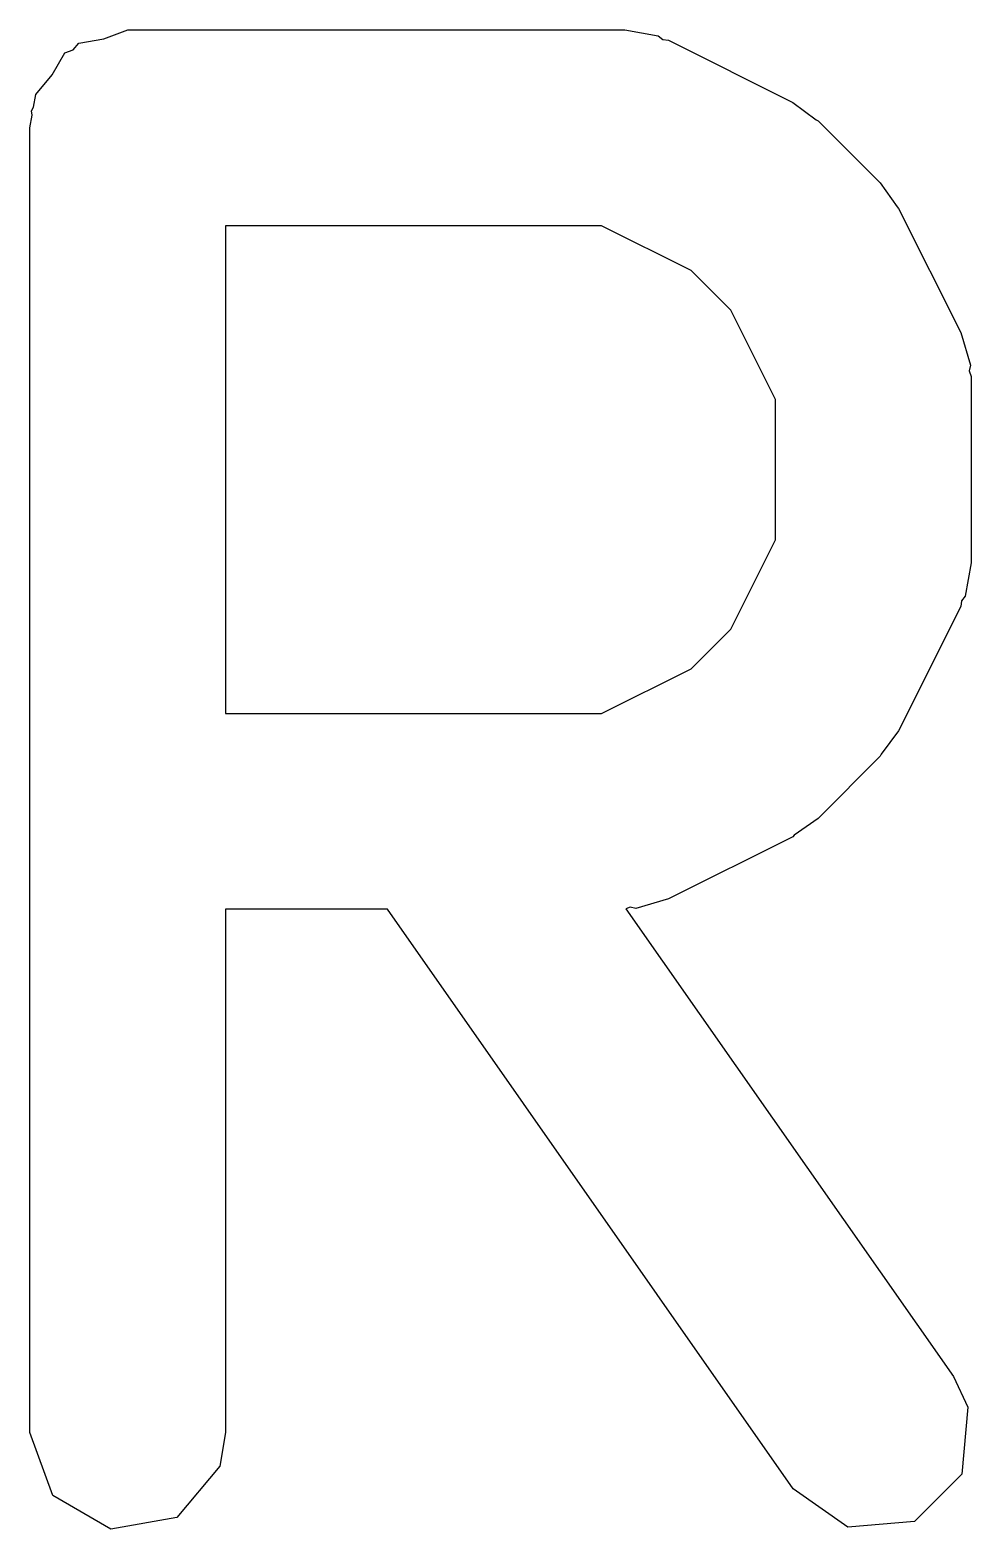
# Model space of a CAD drawing. Extents: x 12.5 to 77.2, y -61.8 to -12.1.
# Drawn here: x 40.011 to 40.733, y -34.717 to -33.568 of the extents above; entities that cross this region are included whole.
import ezdxf

# ---------------------------------------------------------------- set-up
doc = ezdxf.new("R2010")
doc.units = 0
doc.layers.add('BLACK', color=7, linetype='CONTINUOUS')

msp = doc.modelspace()

# ---------------------------------------------------------------- linework, layer by layer
at = {"layer": 'BLACK', "linetype": 'CONTINUOUS'}
for p, q in [((40.067805, -33.574882), (40.086114, -33.568219)), ((40.086114, -33.568219), (40.467066, -33.568219)), ((40.467066, -33.568219), (40.492718, -33.572742)), ((40.044263, -33.583451), (40.048614, -33.578267)), ((40.048614, -33.578267), (40.067805, -33.574882)), ((40.492718, -33.572742), (40.496153, -33.575624)), ((40.496153, -33.575624), (40.500607, -33.576137)), ((40.500607, -33.576137), (40.595845, -33.623756)), ((40.028162, -33.602639), (40.037905, -33.585766)), ((40.037905, -33.585766), (40.044263, -33.583451)), ((40.015637, -33.617567), (40.028162, -33.602639)), ((40.013919, -33.627309), (40.015637, -33.617567)), ((40.595845, -33.623756), (40.613855, -33.637114)), ((40.011114, -33.643219), (40.012831, -33.633477)), ((40.012253, -33.630195), (40.013919, -33.627309)), ((40.012831, -33.633477), (40.012253, -33.630195)), ((40.613855, -33.637114), (40.615337, -33.637805)), ((40.615337, -33.637805), (40.662956, -33.685424)), ((40.011114, -34.643219), (40.011114, -33.643219)), ((40.662956, -33.685424), (40.675815, -33.70379)), ((40.675815, -33.70379), (40.677005, -33.704916)), ((40.677005, -33.704916), (40.724624, -33.800154)), ((40.449361, -33.718219), (40.161114, -33.718219)), ((40.161114, -33.718219), (40.161114, -34.092028)), ((40.517877, -33.752477), (40.449361, -33.718219)), ((40.548284, -33.782884), (40.517877, -33.752477)), ((40.582542, -33.8514), (40.548284, -33.782884)), ((40.724624, -33.800154), (40.73205, -33.82512)), ((40.73205, -33.82512), (40.731008, -33.829481)), ((40.731008, -33.829481), (40.732542, -33.833695)), ((40.732542, -33.833695), (40.732542, -33.976552)), ((40.582542, -33.958847), (40.582542, -33.8514)), ((40.548284, -34.027363), (40.582542, -33.958847)), ((40.732542, -33.976552), (40.728019, -34.002204)), ((40.725136, -34.005639), (40.724624, -34.010093)), ((40.728019, -34.002204), (40.725136, -34.005639)), ((40.724624, -34.010093), (40.677005, -34.105331)), ((40.517877, -34.05777), (40.548284, -34.027363)), ((40.449361, -34.092028), (40.517877, -34.05777)), ((40.161114, -34.092028), (40.449361, -34.092028)), ((40.677005, -34.105331), (40.663647, -34.123341)), ((40.662956, -34.124823), (40.615337, -34.172442)), ((40.663647, -34.123341), (40.662956, -34.124823)), ((40.615337, -34.172442), (40.59697, -34.185301)), ((40.595845, -34.186491), (40.500607, -34.23411)), ((40.59697, -34.185301), (40.595845, -34.186491)), ((40.500607, -34.23411), (40.47564, -34.241536)), ((40.28516, -34.242028), (40.161114, -34.242028)), ((40.161114, -34.242028), (40.161114, -34.643219)), ((40.5961, -34.686229), (40.28516, -34.242028)), ((40.471279, -34.240494), (40.468015, -34.241682)), ((40.468015, -34.241682), (40.718985, -34.60021)), ((40.47564, -34.241536), (40.471279, -34.240494)), ((40.718985, -34.60021), (40.72999, -34.623818)), ((40.72999, -34.623818), (40.725511, -34.674925)), ((40.028661, -34.691428), (40.011114, -34.643219)), ((40.161114, -34.643219), (40.156591, -34.668871)), ((40.156591, -34.668871), (40.123614, -34.708171)), ((40.725511, -34.674925), (40.689229, -34.711197)), ((40.07309, -34.71708), (40.028661, -34.691428)), ((40.638121, -34.715661), (40.5961, -34.686229)), ((40.123614, -34.708171), (40.07309, -34.71708)), ((40.689229, -34.711197), (40.638121, -34.715661))]:
    msp.add_line(p, q, dxfattribs=at)

doc.saveas('drawing.dxf')
